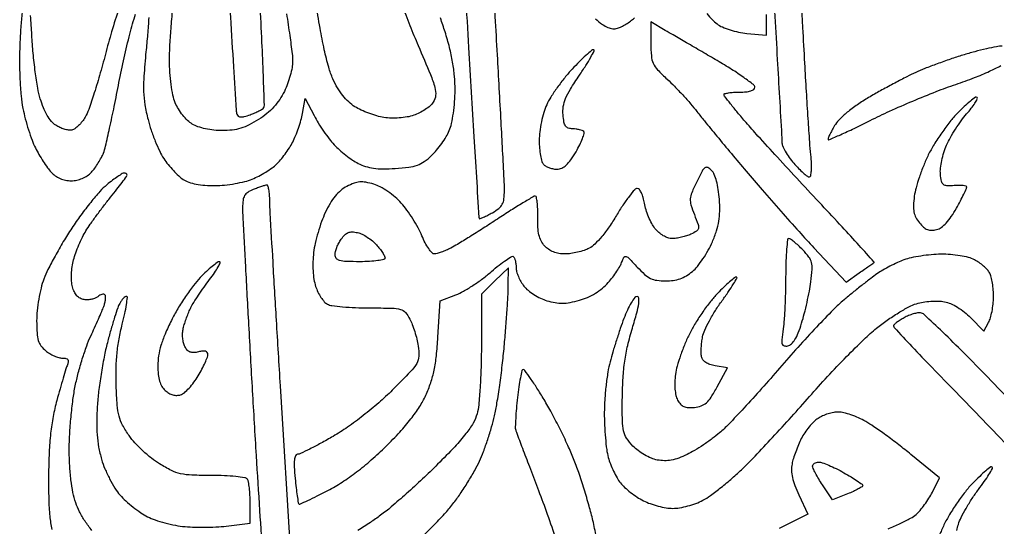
# Model space of a CAD drawing. Extents: x 0.5 to 33.1, y 0.3 to 33.5.
# Drawn here: x 0.52 to 21.99, y 11.34 to 22.49 of the extents above; entities that cross this region are included whole.
import ezdxf

# ---------------------------------------------------------------- set-up
doc = ezdxf.new("R2010")
doc.units = 0
doc.header["$MEASUREMENT"] = 0

msp = doc.modelspace()

# ---------------------------------------------------------------- linework, layer by layer
for points in [[(10.242559, 24.1956, 0.000322), (10.37823, 21.874526, 0.000534), (10.496037, 19.916576, 0.000018), (10.604534, 18.145953, 0.174305), (10.614451, 18.122908, 0.308752), (10.632742, 18.118812, 0.009445), (10.707915, 18.150371, 0.015541), (10.798327, 18.193761, 0.009742), (10.901407, 18.249808, 0.035733), (11.043192, 18.344522, 0.103868), (11.119025, 18.433928, 0.096208), (11.155642, 18.550395, 0.028048), (11.166345, 18.7389, 0.013267), (11.159891, 18.98805, 0.000268), (11.093237, 20.245309, 0.000633), (11.012719, 21.714019, 0.000426), (10.917167, 23.3919, -0.000189)], [(17.05047, 23.499636, -0.000268), (17.15935, 21.612895, -0.000049), (17.254469, 19.946285, -0.014229), (17.2584, 19.808165, 0.098248), (17.275716, 19.720891, 0.028511), (17.335528, 19.596673, 0.027473), (17.420472, 19.46139, 0.026236), (17.520964, 19.334044, 0.014032), (17.627368, 19.219505, 0.019133), (17.729911, 19.122844, 0.016247), (17.818918, 19.050109, 0.164622), (17.863565, 19.035, 0.362539), (17.893748, 19.060197, 0.028503), (17.907523, 19.171991, 0.027137), (17.909285, 19.327197, 0.0139), (17.895526, 19.52145, -0.007073), (17.871994, 19.799709, -0.00131), (17.837288, 20.312328, -0.001405), (17.799958, 20.912023, -0.001281), (17.764782, 21.5307, 0.000229), (17.721906, 22.313862, 0.000074), (17.657578, 23.475971, 0.000074), (17.585611, 24.769187, 0.000082)], [(5.07885, 23.8149, 0.000766), (5.149433, 22.542702, 0.001219), (5.214142, 21.454535, 0.000238), (5.273974, 20.495551, 0.061349), (5.289485, 20.412815, 0.159112), (5.320235, 20.370056, 0.147979), (5.371244, 20.35213, 0.076004), (5.452313, 20.360887, 0.019029), (5.579924, 20.399995, 0.016337), (5.681592, 20.439207, 0.019887), (5.773887, 20.482718, 0.018818), (5.847591, 20.524717, 0.115927), (5.878224, 20.555411, 0.147679), (5.893125, 20.611351, 0.00061), (5.871078, 21.2572, 0.002946), (5.840752, 21.992272, 0.001843), (5.79701, 22.852431, 0.000463)], [(2.722222, 22.80223, 0.008126), (2.557214, 22.285108, 0.00944), (2.417631, 21.78801, -0.006034), (2.288836, 21.317028, -0.007303), (2.156249, 20.878502, -0.006297), (2.034878, 20.513241, -0.048837), (1.959855, 20.350086, -0.034399), (1.891516, 20.249629, -0.035094), (1.810469, 20.160205, -0.03739), (1.729211, 20.093194, -0.10655), (1.66211, 20.064622, -0.084502), (1.591082, 20.063084, -0.035974), (1.497925, 20.083805, -0.034283), (1.399443, 20.120798, -0.038062), (1.31049, 20.169851, -0.077001), (1.216593, 20.254515, -0.038186), (1.124878, 20.386574, -0.033557), (1.041112, 20.554125, -0.02528), (0.971262, 20.747905, -0.031404), (0.915776, 20.982101, -0.009565), (0.861036, 21.342553, -0.009536), (0.815041, 21.749631, -0.010273), (0.785936, 22.148194, 0.005687), (0.758618, 22.576302, 0.020206)], [(8.909672, 22.821229, 0.006151), (9.087948, 22.359622, 0.006731), (9.272426, 21.916291, -0.003593), (9.54148, 21.280981, -0.033026), (9.63773, 20.997564, -0.085016), (9.653909, 20.821684, -0.1262), (9.604173, 20.675991, -0.068208), (9.5352, 20.596752, -0.031756), (9.42691, 20.513597, -0.030726), (9.30027, 20.439408, -0.037448), (9.173419, 20.386725, -0.037566), (9.027152, 20.35036, -0.02458), (8.854541, 20.329646, -0.024335), (8.67779, 20.325824, -0.032893), (8.518679, 20.340632, -0.030046), (8.364758, 20.374832, -0.018568), (8.188509, 20.432427, -0.018603), (8.017994, 20.502552, -0.03156), (7.881924, 20.575214, -0.049426), (7.745095, 20.679739, -0.037372), (7.616852, 20.818794, -0.034304), (7.500347, 20.988477, -0.027713), (7.398712, 21.184807, -0.038096), (7.305901, 21.442158, -0.012959), (7.209792, 21.82812, -0.011505), (7.115788, 22.303762, -0.007647), (7.028945, 22.85299, -0.002274)], [(0.576861, 22.682219, 0.011933), (0.545296, 22.361491, 0.008264), (0.524274, 21.997597, 0.010414), (0.51584, 21.583251, 0.011016), (0.524993, 21.176624, 0.011715), (0.549705, 20.813599, 0.025721), (0.589318, 20.538143, 0.016004), (0.641422, 20.311803, 0.012058), (0.712569, 20.066582, 0.012223), (0.790723, 19.83911, 0.027365), (0.863556, 19.671581, 0.015723), (0.941689, 19.527279, 0.012201), (1.03537, 19.375201, 0.01238), (1.129806, 19.237538, 0.028927), (1.208694, 19.14075, 0.054068), (1.299762, 19.060705, 0.051437), (1.407356, 19.000486, 0.050953), (1.525988, 18.963052, 0.051003), (1.6497, 18.9504, 0.05139), (1.773206, 18.963128, 0.049763), (1.89293, 19.000796, 0.050073), (2.00216, 19.061085, 0.053463), (2.094618, 19.14075, 0.028793), (2.169187, 19.230153, 0.018309), (2.24585, 19.34197, 0.018387), (2.313236, 19.45761, 0.032193), (2.359058, 19.558456, 0.033706), (2.404618, 19.708533, 0.00279), (2.494371, 20.106586, 0.00372), (2.595351, 20.583277, 0.00286), (2.698751, 21.105167, -0.007819), (2.812802, 21.652299, -0.008912), (2.939443, 22.172118, -0.008884), (3.062998, 22.610761, -0.037396)], [(6.38084, 22.613674, -0.004111), (6.450715, 22.139238, -0.003352), (6.503386, 21.740405, -0.03116), (6.5142, 21.567052, -0.047259), (6.501569, 21.433714, -0.020444), (6.460916, 21.259916, -0.020013), (6.402259, 21.077228, -0.025039), (6.332808, 20.913315, -0.036678), (6.22941, 20.734457, -0.035939), (6.100348, 20.57133, -0.034999), (5.945793, 20.424537, -0.031136), (5.766345, 20.294405, -0.025053), (5.559722, 20.177447, -0.042169), (5.374849, 20.103456, -0.043956), (5.185724, 20.063432, -0.030184), (4.96674, 20.0502, -0.028312), (4.785998, 20.060443, -0.025465), (4.600958, 20.091091, -0.026588), (4.433693, 20.137063, -0.053095), (4.308975, 20.19388, -0.059282), (4.206416, 20.272168, -0.03175), (4.09919, 20.390333, -0.031119), (4.003728, 20.526568, -0.04212), (3.936372, 20.660892, -0.043004), (3.884805, 20.830806, -0.018237), (3.843967, 21.065566, -0.017323), (3.817132, 21.330036, -0.017297), (3.808652, 21.595862, -0.01318), (3.817274, 21.89252, -0.005622), (3.843728, 22.288769, -0.005558), (3.881409, 22.710939, -0.007273)], [(15.61364, 22.621356, 0.019004), (15.73349, 22.483767, 0.044912), (15.835048, 22.393531, 0.057276), (15.952266, 22.326067, 0.024949), (16.120744, 22.26305, 0.024214), (16.309093, 22.213021, 0.028861), (16.490698, 22.184923), (16.92, 22.143673), (16.918845, 22.598586, 0.00959)], [(3.354815, 22.532051, -0.00376), (3.326519, 22.162075, -0.00337), (3.2917, 21.778794, 0.007016), (3.247344, 21.247574, 0.024994), (3.240761, 20.906402, 0.033356), (3.268728, 20.620088, 0.021518), (3.337279, 20.293814, 0.01887), (3.405296, 20.064086, 0.014731), (3.495774, 19.820052, 0.014973), (3.593661, 19.597551, 0.034776), (3.68322, 19.438905, 0.023248), (3.778811, 19.30778, 0.018157), (3.894068, 19.174426, 0.0185), (4.010713, 19.05793, 0.041955), (4.10883, 18.981166, 0.060742), (4.233332, 18.919682, 0.03572), (4.393748, 18.875983, 0.030631), (4.586378, 18.850151, 0.020374), (4.809168, 18.84317, 0.023826), (5.018527, 18.85513, 0.017555), (5.24855, 18.887501, 0.017823), (5.464328, 18.933619, 0.037412), (5.626975, 18.987697, 0.021936), (5.76986, 19.054903, 0.01609), (5.922253, 19.141286, 0.01632), (6.061455, 19.232587, 0.034388), (6.161729, 19.313988, 0.031796), (6.249302, 19.406758, 0.016079), (6.348003, 19.533706, 0.015902), (6.441879, 19.67184, 0.022791), (6.51537, 19.800335, 0.02242), (6.578806, 19.938976, 0.01346), (6.642141, 20.108589, 0.013467), (6.696154, 20.281047, 0.022789), (6.73081, 20.428386), (6.792346, 20.756402), (6.985406, 20.382151, 0.018961), (7.077309, 20.219447, 0.012563), (7.19439, 20.039652, 0.012652), (7.317117, 19.870492, 0.023924), (7.425735, 19.741741, 0.024029), (7.540783, 19.629258, 0.015994), (7.682568, 19.511259, 0.016119), (7.827843, 19.405365, 0.030106), (7.95283, 19.330877, 0.044971), (8.114136, 19.265068, 0.040667), (8.290136, 19.226413, 0.033239), (8.500235, 19.212009, 0.016399), (8.767861, 19.220253, 0.01599), (9.063897, 19.24863, 0.053693), (9.253035, 19.293879, 0.067716), (9.404064, 19.371996, 0.037217), (9.565262, 19.504216, 0.028723), (9.674914, 19.621447, 0.01894), (9.787632, 19.767676, 0.019077), (9.886757, 19.918749, 0.034623), (9.954077, 20.0502, 0.047431), (10.00399, 20.206393, 0.018147), (10.044482, 20.431193, 0.017436), (10.071797, 20.685359, 0.017919), (10.081004, 20.9385, 0.021911), (10.06778, 21.243746, 0.020477), (10.027869, 21.553702, 0.019361), (9.960009, 21.875672, 0.015433), (9.862835, 22.217065, 0.006151), (9.760735, 22.524676, 0.003824)], [(13.1664, 22.505202, 0.022109), (13.317642, 22.383816, 0.056783), (13.439265, 22.314395, 0.079792), (13.545868, 22.287631, 0.095458), (13.648681, 22.298322, 0.043121), (13.732346, 22.331753, 0.020767), (13.833324, 22.387952, 0.020418), (13.934446, 22.455691, 0.027495), (14.019687, 22.525475, 0.057503)], [(22.10175, 21.906867, 0.042712), (21.973096, 21.893327, 0.008926), (21.751057, 21.846447, 0.009304), (21.49458, 21.782447, 0.008678), (21.2346, 21.707547, 0.007527), (20.962426, 21.619487, 0.005859), (20.669154, 21.515851, 0.005927), (20.398046, 21.412797, 0.014283), (20.200678, 21.328495, 0.009965), (20.005673, 21.233776, 0.003944), (19.74134, 21.096168, 0.003901), (19.458136, 20.943041, 0.00488), (19.197864, 20.796349, 0.01766), (18.947334, 20.639869, 0.020213), (18.719852, 20.472595, 0.021406), (18.537169, 20.313249, 0.065879), (18.434353, 20.185884, 0.009111), (18.373005, 20.081028, 0.01202), (18.321175, 19.983174, 0.009515), (18.281717, 19.900229, 0.105291), (18.273916, 19.864541, 0.540148), (18.294143, 19.851125, 0.003008), (18.546011, 19.960843, 0.008181), (18.845103, 20.099175, 0.004722), (19.20064, 20.274888, -0.010876), (19.624641, 20.477984, -0.00656), (20.135352, 20.70107, -0.006569), (20.648865, 20.909502, -0.011432), (21.080838, 21.066977, 0.009481), (21.490084, 21.214361, 0.016801), (21.820627, 21.353426, 0.018014), (22.068735, 21.478788, 0.096865)], [(2.10562, 11.272035, -0.025612), (1.954906, 11.476564, -0.026822), (1.833092, 11.684369, -0.037062), (1.748445, 11.883197, -0.033263), (1.688477, 12.106913, -0.0187), (1.644203, 12.384801, -0.016867), (1.616566, 12.702148, -0.013285), (1.6074, 13.047037, -0.014359), (1.61701, 13.381603, -0.009268), (1.646435, 13.768201, -0.009317), (1.689293, 14.145415, -0.017318), (1.740284, 14.449017, -0.014366), (1.806206, 14.730865, -0.010606), (1.894656, 15.038804, -0.010738), (1.990748, 15.326466, -0.02352), (2.079204, 15.54111, 0.002996), (2.163855, 15.724749, 0.002841), (2.247829, 15.912657, 0.00282), (2.320231, 16.079724, 0.009995), (2.363919, 16.188062, 0.027315), (2.390361, 16.270978, 0.036031), (2.40472, 16.348979, 0.039103), (2.406749, 16.412623, 0.186905), (2.392333, 16.445267, 0.180399), (2.364998, 16.457752, 0.079741), (2.324851, 16.454223, 0.063874), (2.278564, 16.436037, 0.047727), (2.233191, 16.405172, -0.080063), (2.177827, 16.372514, -0.041486), (2.100686, 16.349475, -0.039877), (2.01548, 16.338545, -0.048257), (1.935002, 16.342456, -0.083671), (1.84758, 16.370648, -0.087835), (1.775885, 16.425619, -0.075748), (1.719827, 16.5093, -0.044819), (1.678591, 16.622458, -0.048754), (1.658422, 16.74552, -0.026046), (1.656427, 16.899792, -0.025198), (1.671082, 17.06304, -0.029953), (1.701785, 17.214658, -0.022493), (1.74946, 17.366266, -0.013529), (1.818842, 17.541651, -0.013538), (1.897434, 17.71264, -0.022943), (1.973482, 17.8506, -0.015061), (2.067879, 17.994749, -0.005753), (2.207571, 18.189839, -0.005691), (2.364227, 18.398369, -0.006951), (2.515643, 18.589655, 0.004489), (2.653902, 18.762563, 0.006853), (2.770428, 18.915268, 0.002902), (2.866997, 19.047076, 0.157919), (2.8764, 19.076105, 0.14837), (2.871367, 19.092692, 0.098868), (2.857211, 19.106823, 0.082365), (2.83605, 19.116351, 0.064768), (2.811076, 19.1196, 0.140816), (2.771499, 19.108229, 0.009704), (2.673127, 19.04392, 0.013221), (2.557681, 18.960655, 0.009524), (2.433196, 18.861966, 0.03855), (2.28254, 18.716917, 0.011848), (2.078227, 18.476115, 0.011778), (1.861577, 18.194852, 0.012651), (1.663698, 17.910216, 0.010553), (1.477189, 17.613447, 0.009239), (1.294647, 17.29574, 0.009327), (1.140406, 17.002609, 0.027203), (1.049017, 16.7931, 0.029648), (0.988072, 16.594433, 0.017036), (0.937238, 16.349092, 0.016929), (0.902584, 16.096574, 0.025598), (0.891199, 15.875034, 0.014337), (0.898952, 15.603191, 0.059174), (0.927609, 15.441487, 0.088807), (0.986527, 15.325716, 0.060632), (1.089432, 15.219384, 0.036389), (1.177765, 15.15792, 0.030735), (1.279099, 15.105971, 0.031868), (1.377809, 15.070101, 0.07133), (1.456624, 15.0588, -0.0462), (1.535641, 15.051483, -0.188648), (1.575793, 15.026445, -0.202982), (1.586606, 14.982217, -0.05406), (1.566923, 14.91075, 0.019644), (1.534873, 14.819418, 0.002497), (1.474606, 14.619805, 0.002924), (1.40561, 14.38199, 0.002428), (1.334916, 14.1282, 0.020317), (1.253541, 13.774584, 0.018976), (1.198944, 13.407394, 0.01632), (1.166686, 12.98942, 0.009075), (1.153278, 12.4785, 0.007495), (1.156839, 11.962524, 0.018977), (1.179268, 11.588157, 0.025411), (1.223648, 11.291705, 0.033337)], [(6.472734, 10.743637), (6.245584, 14.445168, -0.000404), (6.158122, 15.889518, -0.000586), (6.083421, 17.164993, -0.000293), (6.021885, 18.248333, -0.009925), (6.012517, 18.50625, 0.016654), (6.005684, 18.643461, 0.028081), (5.9897, 18.757538, 0.028015), (5.968264, 18.841011, 0.36625), (5.94315, 18.8568, 0.041238), (5.905784, 18.848314, 0.005689), (5.829997, 18.823439, 0.006494), (5.740776, 18.791727, 0.005457), (5.64705, 18.755869, 0.047029), (5.52628, 18.694475, 0.119075), (5.458211, 18.624203, 0.10323), (5.424273, 18.524044, 0.030252), (5.4144, 18.361005, 0.012945), (5.42015, 18.138945, 0.00028), (5.476888, 17.055907, 0.000643), (5.54561, 15.788863, 0.000434), (5.627124, 14.343512, 0.000839), (5.711233, 12.916751, 0.001378), (5.787762, 11.709703, 0.000115), (5.859581, 10.628089, 0.181676)], [(9.328728, 11.114806, 0.010842), (9.599054, 11.374038, 0.010929), (9.849798, 11.636378, 0.021276), (10.035982, 11.858142, 0.014681), (10.195756, 12.078898, 0.010299), (10.363041, 12.336167, 0.010402), (10.513149, 12.589368, 0.021304), (10.618001, 12.794902, 0.017937), (10.705062, 13.004755, 0.009476), (10.798674, 13.270715, 0.009417), (10.884287, 13.546842, 0.014355), (10.947129, 13.7898, 0.015458), (11.001506, 14.06732, 0.00561), (11.062001, 14.463956, 0.005557), (11.118548, 14.899805, 0.006596), (11.161932, 15.3126, 0.003117), (11.196134, 15.712661, 0.003187), (11.225078, 16.110203, 0.003091), (11.245876, 16.455716, 0.013294), (11.251511, 16.661646), (11.2518, 17.037791), (10.9557, 16.7508), (10.6596, 16.463809), (10.659128, 15.317154, -0.007402), (10.65207, 14.853341, -0.008333), (10.63126, 14.407925, -0.007735), (10.601421, 14.030143, -0.044011), (10.564921, 13.8321, -0.065802), (10.478893, 13.629549, -0.032849), (10.321641, 13.399066, -0.022905), (10.075436, 13.112743, -0.008115), (9.698243, 12.725487, -0.007152), (9.36706, 12.405617, -0.006213), (9.011116, 12.079762, -0.006261), (8.681545, 11.79283, -0.018229), (8.444498, 11.606041, -0.010371), (8.221426, 11.450074, -0.005945), (7.946321, 11.270799, -0.005936)], [(22.373106, 14.027017, 0.001306), (21.78544, 14.6358, 0.003722), (21.257111, 15.172212, 0.005738), (20.791519, 15.627371, 0.002146), (20.386541, 16.010975, 0.151604), (20.304, 16.051161, 0.084481), (20.23952, 16.050105, 0.027008), (20.146036, 16.027332, 0.02608), (20.042837, 15.990233, 0.026368), (19.94445, 15.94271, 0.016057), (19.855326, 15.889913, 0.02294), (19.780141, 15.837052, 0.020127), (19.723715, 15.78963, 0.210958), (19.7118, 15.762647, 0.190964), (19.725983, 15.726866, 0.000456), (20.115722, 15.313245, 0.002816), (20.559684, 14.848214, 0.001737), (21.086854, 14.305999, -0.002204), (21.672178, 13.702847, -0.001793), (22.293984, 13.051768, -0.001811)], [(13.181372, 11.142373, 0.012776), (13.108766, 11.492056, 0.011271), (13.026833, 11.809204, 0.006835), (12.916362, 12.180719, 0.006846), (12.796582, 12.546585, 0.011973), (12.686046, 12.845656, 0.01376), (12.559241, 13.141046, 0.007547), (12.38864, 13.495934, 0.007517), (12.204458, 13.851247, 0.011904), (12.034934, 14.14935, 0.006566), (11.879468, 14.400654, 0.010253), (11.738412, 14.612403, 0.004765), (11.61472, 14.786515, 0.240371), (11.578491, 14.805, 0.345295), (11.551294, 14.783676, 0.009195), (11.515356, 14.624828, 0.015438), (11.480703, 14.426794, 0.009472), (11.451535, 14.19165, 0.004678), (11.428532, 13.950538, 0.006452), (11.4127, 13.73362, 0.004246), (11.403337, 13.551828, 0.075642), (11.409641, 13.4937, 0.024731), (11.429473, 13.43146, 0.000389), (11.560259, 13.082631, 0.00103), (11.713437, 12.677576, 0.000683), (11.890903, 12.213115, -0.00557), (12.081703, 11.698731, -0.00449), (12.275578, 11.141949, -0.004539)], [(19.591716, 11.311716, 0.01365), (19.861211, 11.428078, 0.013289), (20.086674, 11.540197, 0.060688), (20.206483, 11.623804, 0.035258), (20.294028, 11.714123, 0.016897), (20.393798, 11.841217, 0.016659), (20.489436, 11.981484, 0.022814), (20.56529, 12.114123), (20.725514, 12.426546), (20.093882, 12.942671, 0.007364), (19.82553, 13.155436, 0.006629), (19.54155, 13.367927, 0.006658), (19.281854, 13.551689, 0.020783), (19.100575, 13.665579, 0.024426), (18.944811, 13.744807, 0.021726), (18.775927, 13.811919, 0.022308), (18.618634, 13.858891, 0.060389), (18.503273, 13.873381, 0.047936), (18.397553, 13.863683, 0.028141), (18.274177, 13.833028, 0.027947), (18.153146, 13.788066, 0.042143), (18.05425, 13.734577, 0.050495), (17.961433, 13.659375, 0.024465), (17.8583, 13.546431, 0.023976), (17.761439, 13.417191, 0.031698), (17.686851, 13.290427, 0.016986), (17.624171, 13.155364, 0.012273), (17.56321, 13.000942, 0.012421), (17.512474, 12.851161, 0.026208), (17.482205, 12.7323, 0.060733), (17.471661, 12.593163, 0.042845), (17.492217, 12.437525, 0.035572), (17.544712, 12.260363, 0.02054), (17.631389, 12.0555), (17.831217, 11.6325), (17.203837, 11.316656, 0.009247)], [(21.105639, 11.272207, -0.0321), (21.137551, 11.407514, -0.041648), (21.197259, 11.55742, -0.015132), (21.305549, 11.759203, -0.014883), (21.437946, 11.973905, -0.01719), (21.576981, 12.170015, 0.009757), (21.706228, 12.346693, 0.015814), (21.808279, 12.502308, 0.009642), (21.884345, 12.632272, 0.335736), (21.879784, 12.665216, 0.37432), (21.84873, 12.667364, 0.010955), (21.737398, 12.579304, 0.016926), (21.604356, 12.461444, 0.01021), (21.454446, 12.31337, 0.026482), (21.289521, 12.124641, 0.015165), (21.110091, 11.88107, 0.01512), (20.944067, 11.624509, 0.024243), (20.820076, 11.395169, 0.0157), (20.719769, 11.167972, 0.012737)]]:
    msp.add_lwpolyline(points, format="xyb")
for points in [[(14.69925, 22.251447), (14.382, 22.435713), (14.382, 21.972831, 0.01981), (14.393193, 21.690422, 0.086674), (14.434722, 21.529224, 0.083085), (14.529248, 21.388306, 0.01736), (14.74155, 21.178517, -0.012753), (14.900508, 21.024309, -0.007651), (15.081667, 20.833614, -0.007659), (15.2562, 20.63825, -0.013219), (15.394495, 20.469793, 0.005759), (15.556929, 20.265801, 0.001369), (15.832262, 19.929966, 0.001408), (16.150759, 19.545853, 0.00139), (16.472766, 19.1619, 0.003702), (16.824729, 18.750804, 0.00245), (17.234699, 18.283712, 0.002466), (17.637527, 17.833759, 0.004791), (17.964415, 17.479123), (18.671188, 16.726947), (18.958844, 16.928937, -0.000862), (19.071451, 17.00772, -0.00123), (19.171699, 17.077234, -0.000669), (19.256725, 17.135715, -0.018598), (19.279516, 17.15013, 0.47569), (19.282505, 17.169136, 0.000481), (18.956803, 17.530903, 0.003411), (18.583902, 17.938669, 0.00203), (18.134558, 18.419416, -0.00163), (17.648101, 18.939036, -0.001586), (17.160558, 19.466577, -0.001563), (16.734973, 19.932938, -0.00591), (16.472992, 20.228782, -0.004467), (16.287651, 20.447043, -0.006856), (16.131455, 20.639658, -0.002812), (16.001618, 20.806251, -0.165591), (15.9894, 20.842132, -0.344057), (16.005972, 20.863365, -0.021723), (16.088805, 20.880318, -0.024597), (16.198071, 20.892303, -0.015018), (16.3278, 20.8962, 0.02274), (16.471805, 20.902753, 0.053357), (16.577276, 20.923865, 0.084525), (16.642719, 20.957339, 0.240398), (16.664682, 21.00195, 0.230691), (16.634791, 21.061116, 0.008066), (16.421756, 21.21756, 0.01354), (16.15547, 21.395932, 0.008885), (15.839832, 21.58744, 0.000048), (15.501352, 21.784623, 0.000049), (15.165162, 21.980385, 0.000047), (14.873085, 22.150384, 0.000203)], [(13.124014, 21.8268, 0.177761), (13.080183, 21.810709, 0.007846), (12.956191, 21.702094, 0.01244), (12.811866, 21.564932, 0.008485), (12.654456, 21.40227, 0.01842), (12.490507, 21.213517, 0.014388), (12.326265, 20.997277, 0.014621), (12.184876, 20.786821, 0.034062), (12.094837, 20.61972, 0.034781), (12.032039, 20.451144, 0.020179), (11.979239, 20.241486, 0.020059), (11.9429, 20.024909, 0.030455), (11.930458, 19.83447, 0.021888), (11.937202, 19.663466, 0.025784), (11.958967, 19.502917, 0.026004), (11.990896, 19.371477, 0.124413), (12.03012, 19.30572, 0.074449), (12.082762, 19.266789, 0.038549), (12.157929, 19.234022, 0.037257), (12.24207, 19.211678, 0.046301), (12.322654, 19.2042, 0.110823), (12.423801, 19.226898, 0.076191), (12.521585, 19.292877, 0.052955), (12.623547, 19.409292, 0.020857), (12.739012, 19.588722, 0.016428), (12.821227, 19.740208, 0.025094), (12.881392, 19.877059, 0.02239), (12.91821, 19.988438, 0.271351), (12.90727, 20.03033, 0.105979), (12.872967, 20.052522, 0.0306), (12.812361, 20.071395, 0.029293), (12.739672, 20.084782, 0.027478), (12.664341, 20.089959, -0.077996), (12.568999, 20.106261, -0.162477), (12.509553, 20.151187, -0.106367), (12.473963, 20.237879, -0.023543), (12.452945, 20.397969, -0.05925), (12.459284, 20.579525, -0.059883), (12.508069, 20.753843, -0.040332), (12.614648, 20.962044, -0.011648), (12.811933, 21.265119, 0.008255), (12.954302, 21.480619, 0.015042), (13.06223, 21.661806, 0.010812), (13.137647, 21.804735, 0.55762)], [(21.547308, 20.780892, 0.366615), (21.512476, 20.783776, 0.013959), (21.400738, 20.699164, 0.019263), (21.266379, 20.582611, 0.011645), (21.116046, 20.43497, 0.025899), (20.950743, 20.246253, 0.014771), (20.770129, 20.00267, 0.014724), (20.602389, 19.74611, 0.023561), (20.476359, 19.516769, 0.017821), (20.374343, 19.288162, 0.014121), (20.280071, 19.034524, 0.014352), (20.205966, 18.794035, 0.034231), (20.168526, 18.611011, 0.021903), (20.150395, 18.409066, 0.059082), (20.160781, 18.265638, 0.073126), (20.202256, 18.146995, 0.049632), (20.280991, 18.027207, 0.039207), (20.371107, 17.932209, 0.088943), (20.454913, 17.880136, 0.099119), (20.545593, 17.863545, 0.057381), (20.65587, 17.878105, 0.093902), (20.761789, 17.927087, 0.049864), (20.870839, 18.022742, 0.040145), (20.981698, 18.162428, 0.023046), (21.093143, 18.346457, 0.004922), (21.179755, 18.509392, 0.007121), (21.252796, 18.655161, 0.003993), (21.311461, 18.779042, 0.109), (21.3192, 18.814121, 0.347479), (21.304003, 18.833348, 0.030347), (21.238433, 18.844767, 0.029613), (21.149659, 18.849434, 0.017816), (21.04425, 18.844972, -0.02593), (20.882748, 18.840758, -0.168679), (20.807792, 18.868969, -0.170186), (20.766812, 18.937418, -0.026504), (20.742992, 19.095739, -0.052974), (20.744231, 19.225988, -0.023545), (20.772043, 19.395685, -0.022989), (20.818681, 19.574235, -0.028759), (20.878831, 19.734537, -0.024707), (20.960898, 19.897762, -0.014212), (21.074795, 20.086184, -0.014177), (21.200262, 20.26939, -0.022929), (21.318247, 20.416889, 0.015208), (21.421052, 20.54142, 0.024513), (21.499908, 20.65408, 0.02147), (21.552673, 20.746507, 0.326182)], [(15.714054, 19.177403, 0.074767), (15.630264, 19.239287, 0.292741), (15.569109, 19.234219, 0.108511), (15.506798, 19.160595, 0.008485), (15.389737, 18.929701, 0.014446), (15.281281, 18.689014, 0.080559), (15.248602, 18.551738, 0.091915), (15.263265, 18.419439, 0.021731), (15.337074, 18.208881, -0.009773), (15.419967, 17.989369, -0.129629), (15.427137, 17.9039, -0.212492), (15.3876, 17.845216, -0.032922), (15.261144, 17.777222, -0.029752), (15.165939, 17.74051, -0.01997), (15.053461, 17.709548, -0.020145), (14.941738, 17.688246, -0.037046), (14.84946, 17.6814, -0.084435), (14.756993, 17.697127, -0.049726), (14.655131, 17.744623, -0.046259), (14.556081, 17.816559, -0.045956), (14.471705, 17.905625, -0.044075), (14.400327, 18.014947, -0.02415), (14.331842, 18.159651, -0.023894), (14.276044, 18.314443, -0.034921), (14.243252, 18.455525, 0.030051), (14.215537, 18.580256, 0.043593), (14.175204, 18.685533, 0.051833), (14.129243, 18.759404, 0.231681), (14.084729, 18.7812, 0.21759), (14.027093, 18.754871, 0.013789), (13.90626, 18.607334, 0.018241), (13.769107, 18.416096, 0.012407), (13.626651, 18.189316, -0.017058), (13.467302, 17.940804, -0.022286), (13.304179, 17.725715, -0.024353), (13.15165, 17.559375, -0.075829), (13.029011, 17.470216, -0.038113), (12.914, 17.421446, -0.022669), (12.770906, 17.38037, -0.022611), (12.623682, 17.352209, -0.035962), (12.495813, 17.343, -0.043632), (12.362917, 17.354619, -0.051113), (12.241231, 17.389157, -0.054042), (12.134904, 17.445416, -0.060439), (12.047462, 17.521396, -0.065877), (11.971712, 17.631381, -0.059862), (11.924158, 17.760861, -0.045387), (11.900361, 17.927697, -0.01877), (11.897295, 18.155896, 0.01342), (11.896816, 18.330762, 0.022175), (11.885911, 18.47802, 0.018092), (11.86829, 18.591209, 0.359423), (11.843103, 18.612, 0.134646), (11.798039, 18.59964, 0.002209), (11.571978, 18.464199, 0.005563), (11.310043, 18.30168, 0.003644), (11.01166, 18.108848, -0.002923), (10.69967, 17.906585, -0.003241), (10.395878, 17.714914, -0.003004), (10.134676, 17.554641, -0.016777), (9.991402, 17.474348, -0.015999), (9.886093, 17.424093, -0.016922), (9.779717, 17.381677, -0.016776), (9.685943, 17.351429, -0.070457), (9.627451, 17.343317, -0.212922), (9.575086, 17.366857, -0.03159), (9.501823, 17.460172, -0.030955), (9.424754, 17.588583, -0.022107), (9.35418, 17.740676, 0.027095), (9.270685, 17.916013, 0.016145), (9.153612, 18.115418, 0.016138), (9.02373, 18.307132, 0.026754), (8.900739, 18.458846, 0.033241), (8.766166, 18.58924, 0.025411), (8.603234, 18.713708, 0.02598), (8.437344, 18.815325, 0.051685), (8.295245, 18.874463, 0.026698), (8.119675, 18.917003, 0.066155), (7.987769, 18.923897, 0.068752), (7.86169, 18.896074, 0.030702), (7.705894, 18.827272, 0.05648), (7.572271, 18.737787, 0.044504), (7.449851, 18.613769, 0.038743), (7.336694, 18.452733, 0.025308), (7.230899, 18.251718, 0.022897), (7.149862, 18.05349, 0.014417), (7.072712, 17.815481, 0.014471), (7.010238, 17.57649, 0.025618), (6.974669, 17.375927, 0.023347), (6.959039, 17.174954, 0.022816), (6.962024, 16.971842, 0.024034), (6.982458, 16.784045, 0.040607), (7.019703, 16.630255, 0.034244), (7.069634, 16.507821, 0.03248), (7.136581, 16.391068, 0.034158), (7.209561, 16.295834, 0.08955), (7.276814, 16.242551, 0.089509), (7.378357, 16.209703, 0.01087), (7.612255, 16.18326, 0.012619), (7.894135, 16.164743, 0.010091), (8.198466, 16.1586, -0.004821), (8.697457, 16.153788, -0.062291), (8.881375, 16.127174, -0.146343), (8.99079, 16.058767, -0.061119), (9.089908, 15.913681, -0.029937), (9.142445, 15.795206, -0.014711), (9.195618, 15.639012, -0.01454), (9.241491, 15.473015, -0.020498), (9.271919, 15.322568, -0.049707), (9.285252, 15.097722, -0.123369), (9.239117, 14.9406, -0.058904), (9.103291, 14.761472, -0.005165), (8.703289, 14.354508, -0.01702), (8.405618, 14.077389, -0.013283), (8.064581, 13.796459, -0.013478), (7.717573, 13.540493, -0.020657), (7.4025, 13.339749, -0.006067), (7.135624, 13.189123, -0.008544), (6.893827, 13.06182, -0.005464), (6.68899, 12.9612, -0.108179), (6.621247, 12.945328, 0.292502), (6.57505, 12.914813, 0.080396), (6.551794, 12.826489, 0.039569), (6.549009, 12.671102, 0.009609), (6.569638, 12.41505, 0.00373), (6.591644, 12.210306, 0.005699), (6.614079, 12.033092, 0.002267), (6.635664, 11.881961, 0.138198), (6.646722, 11.857269, 0.335367), (6.669054, 11.852089, 0.002671), (6.84584, 11.932008, 0.008101), (7.051244, 12.030247, 0.004951), (7.290531, 12.152467, 0.02358), (7.59944, 12.333161, 0.018185), (7.918792, 12.557692, 0.017069), (8.242303, 12.82107, 0.014742), (8.563769, 13.118696, 0.012936), (8.868597, 13.433984, 0.020361), (9.11172, 13.721492, 0.023637), (9.300059, 13.988703, 0.034355), (9.437786, 14.242002, 0.026181), (9.546526, 14.516654, 0.029475), (9.621079, 14.79061, 0.024911), (9.671227, 15.107485, 0.011889), (9.705585, 15.518649), (9.753036, 16.313992), (10.100955, 16.446864, 0.038072), (10.264647, 16.52411, 0.015737), (10.473791, 16.651904, 0.015462), (10.690442, 16.803612, 0.019226), (10.881617, 16.958288, -0.012281), (11.051357, 17.099566, -0.019974), (11.202904, 17.209978, -0.014863), (11.328276, 17.288575, -0.341309), (11.36768, 17.28352, -0.112169), (11.388271, 17.250821, -0.02985), (11.405337, 17.191228, -0.028714), (11.417075, 17.119321, -0.026107), (11.421, 17.044209, 0.069893), (11.433216, 16.957244, 0.031126), (11.472036, 16.847972, 0.030052), (11.528239, 16.73557, 0.035707), (11.594739, 16.637345, 0.055252), (11.684983, 16.545555, 0.029457), (11.814299, 16.452335, 0.028934), (11.959232, 16.371673, 0.039746), (12.098204, 16.317684, 0.029494), (12.28001, 16.274707, 0.046567), (12.439631, 16.261896, 0.043305), (12.606939, 16.278604, 0.02173), (12.813945, 16.326973, 0.035751), (12.991815, 16.390787, 0.033621), (13.162632, 16.480401, 0.03421), (13.316842, 16.590205, 0.040799), (13.445114, 16.714266, 0.018197), (13.543213, 16.834553, 0.016711), (13.635262, 16.965047, 0.016983), (13.709484, 17.086938, 0.05146), (13.748166, 17.175897, -0.054988), (13.791065, 17.272689, -0.362248), (13.837256, 17.28948, -0.115167), (13.905261, 17.245335, -0.006035), (14.084291, 17.054556, 0.024213), (14.244685, 16.895625, 0.069301), (14.374458, 16.807978, 0.077736), (14.514414, 16.764612, 0.036345), (14.704169, 16.7508, 0.036379), (14.874163, 16.763185, 0.048902), (15.023923, 16.800339, 0.049822), (15.161468, 16.865171, 0.03989), (15.294851, 16.960347, 0.048302), (15.403776, 17.071615, 0.02119), (15.526397, 17.237739, 0.020737), (15.642581, 17.426387, 0.026078), (15.733385, 17.610402, 0.022939), (15.824137, 17.851224, 0.037914), (15.875503, 18.062288, 0.03734), (15.894859, 18.28095, 0.021466), (15.887109, 18.545517, 0.019813), (15.863161, 18.758778, 0.028975), (15.823898, 18.943544, 0.033201), (15.773348, 19.089368, 0.096631)], [(7.940793, 17.811891, -0.055851), (8.039984, 17.776616, -0.029312), (8.154278, 17.712403, -0.028753), (8.265031, 17.631995, -0.039046), (8.35425, 17.546597, -0.01714), (8.42713, 17.459178, -0.021105), (8.488685, 17.372678, -0.020062), (8.533614, 17.297065, -0.124647), (8.5446, 17.253682, -0.35174), (8.519337, 17.222214, -0.018412), (8.383067, 17.197265, -0.022422), (8.205518, 17.179555, -0.013647), (7.9947, 17.1738, -0.008138), (7.688814, 17.178779, -0.058663), (7.543292, 17.200734, -0.156482), (7.472217, 17.247035, -0.172421), (7.4448, 17.324176, -0.066312), (7.454307, 17.395543, -0.027901), (7.48488, 17.487602, -0.027003), (7.529017, 17.58373, -0.031659), (7.581243, 17.669352, -0.044479), (7.659515, 17.762296, -0.101485), (7.735877, 17.812294, -0.104017), (7.82451, 17.827522, -0.048275)], [(17.411772, 17.6814, 0.380889), (17.384264, 17.656889, 0.007119), (17.363202, 17.448782, 0.013513), (17.347946, 17.193138, 0.008145), (17.343, 16.889508, -0.006065), (17.338965, 16.556907, -0.005449), (17.326848, 16.212395, -0.005469), (17.309228, 15.903553, -0.017074), (17.288016, 15.696462, 0.008438), (17.259644, 15.459857, 0.093593), (17.267613, 15.365408, 0.277741), (17.308388, 15.326796, 0.101997), (17.390948, 15.32572, 0.147495), (17.469987, 15.367184, 0.061921), (17.545434, 15.4622, 0.04344), (17.619117, 15.610697, 0.01838), (17.692738, 15.820816, 0.012516), (17.7522, 16.031382, 0.007776), (17.811898, 16.281117, 0.007799), (17.863158, 16.52953, 0.01396), (17.896355, 16.735264, 0.015135), (17.924051, 17.006411, 0.080493), (17.910832, 17.154359, 0.09954), (17.852572, 17.275529, 0.029352), (17.718321, 17.433214, 0.013403), (17.622233, 17.528272, 0.018159), (17.530189, 17.608495, 0.015265), (17.450675, 17.668949, 0.156131)], [(20.752351, 17.337039, 0.019673), (20.540999, 17.326147, 0.015118), (20.311567, 17.298234, 0.015362), (20.098327, 17.258985, 0.034766), (19.940809, 17.213307, 0.019584), (19.798243, 17.154553, 0.011926), (19.634482, 17.074653, 0.011945), (19.475671, 16.98755, 0.020643), (19.348609, 16.906674, 0.010998), (19.213659, 16.808258, 0.003851), (19.02395, 16.661083, 0.003821), (18.817671, 16.495923, 0.004459), (18.624374, 16.335831, 0.022743), (18.38878, 16.11806, 0.00558), (18.022047, 15.738378, 0.005704), (17.61127, 15.293425, 0.00567), (17.209925, 14.838344, -0.004337), (16.815714, 14.388944, -0.004785), (16.426346, 13.961066, -0.004462), (16.087179, 13.601929, -0.024285), (15.892644, 13.418322, -0.01778), (15.730191, 13.288985, -0.011836), (15.535518, 13.152006, -0.011923), (15.340063, 13.027923, -0.022744), (15.176472, 12.939333, -0.025156), (14.992825, 12.861572, -0.042405), (14.831506, 12.81771, -0.047559), (14.679022, 12.804615, -0.044046), (14.522728, 12.819888, -0.053937), (14.392824, 12.859108, -0.030132), (14.244767, 12.932689, -0.029698), (14.102239, 13.026244, -0.041882), (13.988449, 13.126843, -0.042947), (13.84853, 13.300831, -0.09471), (13.781976, 13.457115, -0.050441), (13.756478, 13.681931, -0.005641), (13.756035, 14.197635, -0.01287), (13.771523, 14.625736, -0.020529), (13.809152, 14.989931, -0.021484), (13.874928, 15.337628, -0.016051), (13.975991, 15.71445, 0.007021), (14.072736, 16.050782, 0.029788), (14.115656, 16.255674, 0.057952), (14.119391, 16.37555, 0.38964), (14.079284, 16.4124, 0.237311), (14.027247, 16.386228, 0.025151), (13.949593, 16.269872, 0.026765), (13.867029, 16.113083, 0.018289), (13.789619, 15.927198, 0.00746), (13.71116, 15.707565, 0.004624), (13.625277, 15.447475, 0.004638), (13.545227, 15.189071, 0.008339), (13.485079, 14.975448, 0.024821), (13.437627, 14.750775, 0.01154), (13.397382, 14.45544, 0.0114), (13.369306, 14.142781, 0.015606), (13.359262, 13.860361, 0.012307), (13.364795, 13.587534, 0.01091), (13.383731, 13.304081, 0.011022), (13.411981, 13.049624, 0.032617), (13.446511, 12.877356, 0.026905), (13.493888, 12.73286, 0.018671), (13.562085, 12.575073, 0.018882), (13.63919, 12.428068, 0.03644), (13.713484, 12.317984, 0.040737), (13.80454, 12.219839, 0.020163), (13.934492, 12.110136, 0.019864), (14.079263, 12.006551, 0.027405), (14.217427, 11.92624, 0.032892), (14.366118, 11.862322, 0.022145), (14.542944, 11.808409, 0.022347), (14.719463, 11.771344, 0.040594), (14.866333, 11.7594, 0.042765), (15.013889, 11.772044, 0.022883), (15.192692, 11.811412, 0.022618), (15.372762, 11.868637, 0.032675), (15.525353, 11.936461, 0.035851), (15.691065, 12.039261, 0.011515), (15.92163, 12.214521, 0.011421), (16.170062, 12.422004, 0.012542), (16.400942, 12.634411, 0.01011), (16.670205, 12.905648, 0.003376), (17.053275, 13.312929, 0.003358), (17.471471, 13.769732, 0.003826), (17.865541, 14.2128, -0.007515), (18.260245, 14.650042, -0.006841), (18.680303, 15.089332, -0.006861), (19.066607, 15.471772, -0.021901), (19.338638, 15.71174, -0.016274), (19.572103, 15.88794, -0.01531), (19.82125, 16.05237, -0.01548), (20.050925, 16.184415, -0.049972), (20.213529, 16.251436, -0.032606), (20.360158, 16.285136, -0.022317), (20.529896, 16.30493, -0.022555), (20.695879, 16.309306, -0.0417), (20.829997, 16.295566, -0.057919), (20.965323, 16.253533, -0.032488), (21.118133, 16.173625, -0.030854), (21.270596, 16.067416, -0.03273), (21.40567, 15.945171), (21.692824, 15.648903), (21.799114, 15.840301, 0.056302), (21.840212, 15.939031, 0.022015), (21.875062, 16.082728, 0.021459), (21.899447, 16.242986, 0.024975), (21.908402, 16.396812, 0.021431), (21.903144, 16.548536, 0.02013), (21.884931, 16.702483, 0.020571), (21.857672, 16.837553, 0.062861), (21.824292, 16.924686, 0.063206), (21.773514, 16.996168, 0.027828), (21.690189, 17.077171, 0.026997), (21.591079, 17.154353, 0.032615), (21.490093, 17.215224, 0.055177), (21.358893, 17.265661, 0.023285), (21.173997, 17.30511, 0.022039), (20.964075, 17.33033, 0.021915)], [(4.906147, 17.1738, 0.161174), (4.857353, 17.157652, 0.01257), (4.747803, 17.071866, 0.016128), (4.620377, 16.959715, 0.011602), (4.485251, 16.826791, 0.030484), (4.335037, 16.651838, 0.013952), (4.15998, 16.406947, 0.013758), (3.989421, 16.138017, 0.018456), (3.850845, 15.884824, 0.01514), (3.71259, 15.586203, 0.028064), (3.621721, 15.335089, 0.033532), (3.570386, 15.109809, 0.039273), (3.5532, 14.891345, 0.023356), (3.562236, 14.698003, 0.049254), (3.590843, 14.550714, 0.062776), (3.641247, 14.436514, 0.073681), (3.716337, 14.345187, 0.052451), (3.796948, 14.286319, 0.065097), (3.882564, 14.25053, 0.069603), (3.9696, 14.239421, 0.073959), (4.054461, 14.253088, 0.100208), (4.135947, 14.298356, 0.029023), (4.240254, 14.398464, 0.027924), (4.347284, 14.527599, 0.026543), (4.441223, 14.669996, 0.011904), (4.522311, 14.816234, 0.014556), (4.590791, 14.956788, 0.013074), (4.641373, 15.077061, 0.093259), (4.653, 15.138854, 0.164493), (4.638546, 15.1816, 0.166296), (4.601178, 15.206571, 0.094694), (4.537202, 15.211101, 0.031953), (4.444885, 15.194109, -0.047058), (4.340816, 15.178183, -0.107622), (4.262813, 15.1905, -0.116639), (4.200905, 15.23315, -0.061054), (4.146737, 15.310102, -0.066516), (4.116252, 15.391447, -0.0355), (4.099667, 15.497762, -0.034606), (4.098019, 15.610632, -0.045238), (4.112925, 15.712714, -0.018508), (4.142473, 15.818479, -0.010733), (4.185347, 15.943281, -0.010719), (4.233772, 16.066735, -0.017718), (4.280519, 16.168483, -0.023531), (4.343216, 16.279744, -0.007417), (4.447065, 16.439976, -0.00739), (4.568373, 16.615528, -0.008132), (4.691088, 16.781833, 0.012772), (4.799961, 16.932282, 0.024771), (4.877679, 17.05866, 0.029445), (4.921501, 17.151035, 0.531742)], [(16.260639, 16.8354, 0.171364), (16.220334, 16.821168, 0.00852), (16.11093, 16.729782, 0.012919), (15.983384, 16.613607, 0.008911), (15.844808, 16.47585, 0.026678), (15.692304, 16.300984, 0.014163), (15.521642, 16.069614, 0.014058), (15.360105, 15.822567, 0.021156), (15.234783, 15.59782, 0.018208), (15.131046, 15.371599, 0.01447), (15.035217, 15.12052, 0.014711), (14.959917, 14.882374, 0.035167), (14.921928, 14.701048, 0.025308), (14.907564, 14.533674, 0.030002), (14.911528, 14.375028, 0.033099), (14.932466, 14.237548, 0.068628), (14.970059, 14.135937, 0.061004), (15.032849, 14.046718, 0.106702), (15.105912, 13.994216, 0.091229), (15.202357, 13.971784, 0.035803), (15.339371, 13.975209, 0.060841), (15.489384, 14.008457, 0.0988), (15.601199, 14.074966, 0.068291), (15.704777, 14.197723, 0.017116), (15.837612, 14.4243), (16.066525, 14.8473), (15.796273, 14.8896, -0.039322), (15.678376, 14.917686, -0.068221), (15.587837, 14.961276, -0.085879), (15.526821, 15.018836, -0.114031), (15.49608, 15.088399, -0.044549), (15.488121, 15.167733, -0.015831), (15.490483, 15.281807, -0.015565), (15.501006, 15.407545, -0.017708), (15.519071, 15.527047, -0.060494), (15.564087, 15.669394, -0.0173), (15.667411, 15.877039, -0.017145), (15.801251, 16.10515, -0.017424), (15.949727, 16.322299, 0.007936), (16.089889, 16.519166, 0.014515), (16.196868, 16.684677, 0.010343), (16.272443, 16.815425, 0.57064)], [(2.864389, 16.4124, 0.159826), (2.833217, 16.402175, 0.041985), (2.79311, 16.367149, 0.038241), (2.751767, 16.317319, 0.031191), (2.715311, 16.258355, 0.040777), (2.673509, 16.162149, 0.005488), (2.604641, 15.952511, 0.006306), (2.528731, 15.701632, 0.005272), (2.454333, 15.433505, 0.015566), (2.382316, 15.124523, 0.008904), (2.313722, 14.747688, 0.008887), (2.258172, 14.365862, 0.014583), (2.226365, 14.040789, 0.012308), (2.210094, 13.66916, 0.023642), (2.218482, 13.37109, 0.027272), (2.253204, 13.105384, 0.024615), (2.317419, 12.835616, 0.028249), (2.390531, 12.628533, 0.02019), (2.494391, 12.405758, 0.020473), (2.611036, 12.200878, 0.040529), (2.722594, 12.050893, 0.028404), (2.848633, 11.922802, 0.017749), (3.009487, 11.786991, 0.0178), (3.178068, 11.664052, 0.030698), (3.327566, 11.575831, 0.035721), (3.49238, 11.506084, 0.017704), (3.709859, 11.440352, 0.017474), (3.941222, 11.387845, 0.024453), (4.15114, 11.358407, 0.016673), (4.370572, 11.345867, 0.009974), (4.631873, 11.344875, 0.009981), (4.892335, 11.354285, 0.017058), (5.109015, 11.373879), (5.5836, 11.433175), (5.582305, 11.871238, 0.013004), (5.577259, 12.045376, 0.0163), (5.563132, 12.206302, 0.014541), (5.543202, 12.338847, 0.110365), (5.518855, 12.396731, 0.201551), (5.462566, 12.431631, 0.012571), (5.264249, 12.457984, 0.016762), (5.016947, 12.476179, 0.010956), (4.730966, 12.481331, -0.009719), (4.299611, 12.488034, -0.045904), (4.054414, 12.519272, -0.059817), (3.850395, 12.590972, -0.024076), (3.591482, 12.734302, -0.029365), (3.414352, 12.858747, -0.018943), (3.223949, 13.022085, -0.019045), (3.049314, 13.196582, -0.033733), (2.921316, 13.35478, -0.029253), (2.779207, 13.584326, -0.061125), (2.702591, 13.779682, -0.044502), (2.662427, 14.02435, -0.009636), (2.639068, 14.452578, -0.014352), (2.63666, 14.822076, -0.019082), (2.656918, 15.157378, -0.019999), (2.701468, 15.476995, -0.018752), (2.77213, 15.79905, 0.009563), (2.82829, 16.034278, 0.016486), (2.864775, 16.232228, 0.010874), (2.88495, 16.38954, 0.445554)], [(18.070782, 12.7746, -0.086279), (18.147246, 12.761306, -0.014009), (18.288217, 12.706259, -0.015091), (18.452062, 12.631022, -0.012771), (18.620596, 12.54195, -0.008675), (18.779356, 12.449125, -0.013317), (18.913173, 12.362772, -0.007715), (19.020543, 12.286906, -0.239038), (19.034914, 12.258683, -0.26018), (19.020678, 12.233075, -0.013853), (18.937141, 12.184504, -0.018838), (18.829576, 12.131041, -0.012327), (18.701948, 12.077239), (18.368896, 11.946413), (18.152048, 12.274093, -0.011191), (18.069007, 12.405894, -0.01436), (17.998899, 12.5309, -0.012209), (17.946373, 12.637457, -0.108819), (17.9352, 12.688186, -0.154542), (17.945636, 12.721143, -0.097821), (17.975027, 12.749216, -0.08024), (18.018939, 12.76816, -0.061869)]]:
    msp.add_lwpolyline(points, format="xyb", close=True)

doc.saveas('drawing.dxf')
